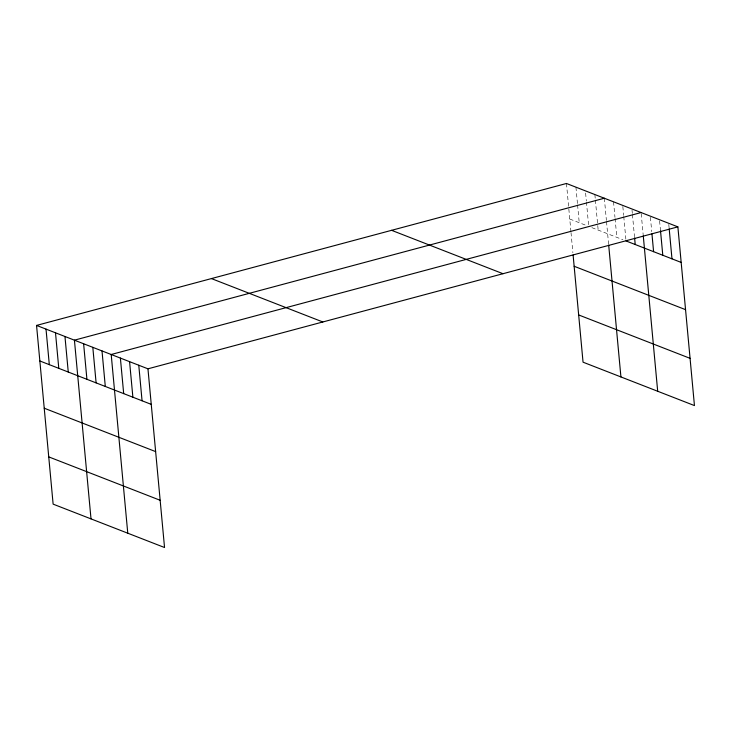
<?xml version="1.0" encoding="UTF-8"?>
<svg xmlns="http://www.w3.org/2000/svg" width="731" height="731" viewBox="0 0 731 731"><rect width="100%" height="100%" fill="white"/><g stroke="black" fill="none" stroke-linecap="round" stroke-linejoin="round"><path stroke-width="0.55" stroke-dasharray="3.65 2.74" d="M569.76 219.026L586.6 225.577M591.854 227.633L622.958 239.741M668.783 224.399L669.093 227.734M659.59 220.826L660.522 230.822M650.398 217.244L651.741 231.681M641.206 213.662L643.17 234.77M632.023 210.08L632.324 213.415M632.434 214.521L634.49 236.743M622.83 206.498L623.653 215.389M623.753 216.504L625.919 239.823M613.537 201.811L614.972 217.363M615.082 218.478L616.827 237.356M604.345 198.229L606.401 220.451M606.511 221.557L608.576 243.898M594.87 194.547L595.281 198.987M595.39 200.093L598.168 230.091M585.613 193.075L586.326 200.851M586.436 201.966L588.601 225.294M575.937 187.163L577.481 203.83M577.581 204.936L579.235 222.717M566.461 183.481L570.911 231.398M571.012 232.522L572.894 252.771"/><path stroke-width="1.1" d="M36.55 325.423L147.954 368.817L164.539 547.519L53.125 504.134L36.55 325.423L566.461 183.481L677.875 226.866L694.45 405.577L583.046 362.183L573.104 255.018M604.345 198.229L74.425 340.171L91.009 518.882M641.105 212.547L111.194 354.498L127.77 533.201M147.954 368.817L677.875 226.866M626.019 240.938L681.173 262.42M574.146 266.267L685.55 309.661M391.597 230.32L503.001 273.714M578.66 314.942L690.064 358.336M211.423 278.584L322.828 321.969M39.849 360.968L151.253 404.362M44.235 408.209L155.639 451.603M48.749 456.884L160.153 500.278M669.194 228.849L671.981 258.838M660.522 230.822L662.789 255.256M651.951 233.902L653.596 251.674M643.271 235.875L657.69 391.259M634.599 237.849L635.212 244.519M608.685 245.022L620.921 376.94M138.771 365.235L142.061 400.78M129.579 361.653L132.878 397.198M120.387 358.071L123.685 393.616M102.002 350.917L105.301 386.461M92.81 347.335L96.108 382.88M83.617 343.753L86.916 379.298M64.958 336.488L68.257 372.033M55.492 332.797L58.791 368.342M46.016 329.105L49.315 364.659"/></g></svg>
